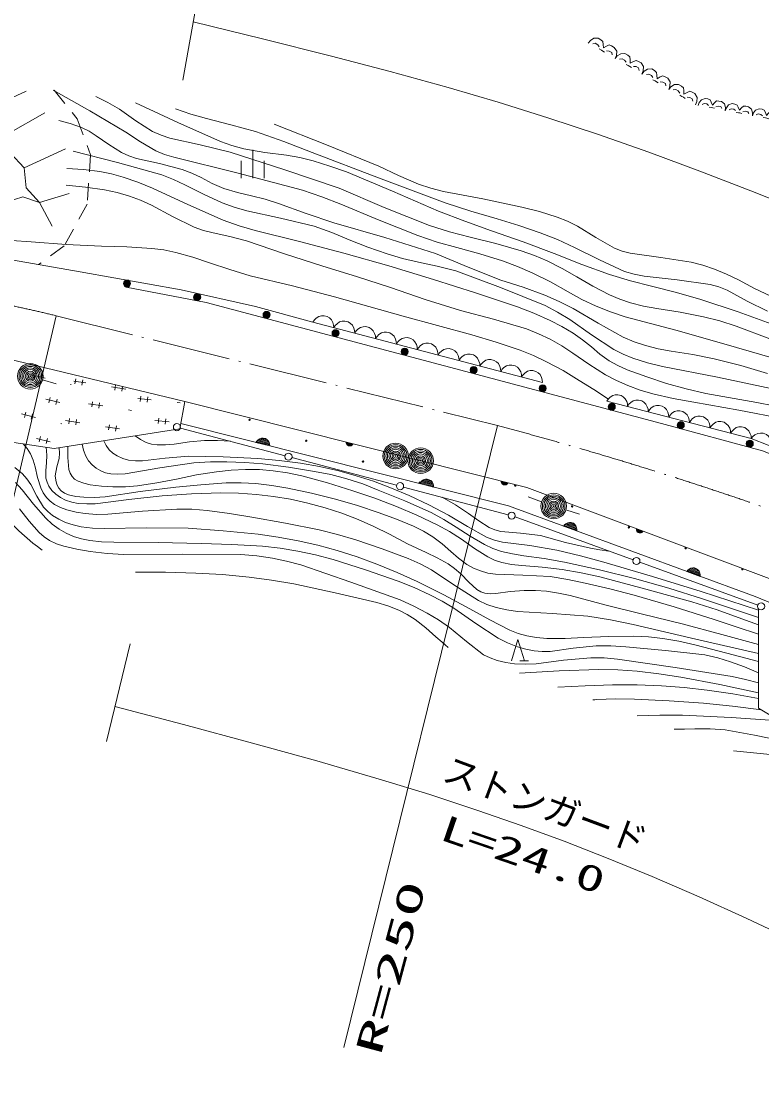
# Model space of a CAD drawing. Units: millimetres, scale not verified. Extents: x 60373 to 700373, y 4510 to 364510.
# Drawn here: x 407922 to 459876, y 252142 to 326291 of the extents above; entities that cross this region are included whole.
import ezdxf
from ezdxf.enums import TextEntityAlignment as Align

# ---------------------------------------------------------------- set-up
doc = ezdxf.new("R2010")
doc.units = ezdxf.units.MM
doc.header["$LTSCALE"] = 1000
doc.linetypes.add('USER1', pattern=[7.000001, 5.508197, -0.688525, 0.114754, -0.688525])
doc.linetypes.add('USER3', pattern=[2, 1.2, -0.8])
for name, color, linetype, lineweight in [('S-BGD', 1, 'Continuous', 13), ('S-BGD-HTXT', 6, 'Continuous', 13), ('S-BMK', 3, 'USER1', 13)]:
    doc.layers.add(name, color=color, linetype=linetype, lineweight=lineweight)
doc.styles.add('ＭＳ ゴシック', font='')
doc.styles.get('ＭＳ ゴシック').set_extended_font_data('MS Gothic')

# ---------------------------------------------------------------- blocks, each defined once
blk = doc.blocks.new('BUHIN13')
at = {"layer": 'S-BGD'}
for radius in [249, 220, 191, 161, 132, 97.5, 67.5, 38.8, 7.5]:
    blk.add_circle((47, 244), radius, dxfattribs=at)
blk = doc.blocks.new('BUHIN14')
at = {"layer": 'S-BGD'}
for radius in [249, 220, 191, 161, 132, 97.5, 67.5, 38.8, 7.5]:
    blk.add_circle((64, 240), radius, dxfattribs=at)
blk = doc.blocks.new('BUHIN15')
at = {"layer": 'S-BGD'}
for radius in [249, 220, 191, 161, 132, 97.5, 67.5, 38.8, 7.5]:
    blk.add_circle((64, 240), radius, dxfattribs=at)
blk = doc.blocks.new('BUHIN27')
at = {"layer": 'S-BGD'}
blk.add_circle((0, 0), 249, dxfattribs=at)
blk = doc.blocks.new('BUHIN68')
at = {"layer": 'S-BGD'}
for p, q in [((-424, 223), (467, -106)), ((465, -38), (-379, 273)), ((-322, 319), (450, 34)), ((429, 108), (-254, 360)), ((-176, 398), (392, 189)), ((303, 288), (-46, 417))]:
    blk.add_line(p, q, dxfattribs=at)
blk.add_lwpolyline([(-469, 173), (-392, 267), (-304, 339), (-175, 408), (-51, 426), (73, 421), (218, 367), (315, 291), (398, 197), (451, 60), (474, -52), (469, -173)], close=True, dxfattribs=at)
blk = doc.blocks.new('BUHIN69')
at = {"layer": 'S-BGD'}
for p, q in [((-446, 176), (476, -55)), ((467, 12), (-406, 231)), ((-354, 282), (443, 82)), ((415, 154), (-291, 331)), ((-217, 377), (369, 229)), ((271, 319), (-91, 409))]:
    blk.add_line(p, q, dxfattribs=at)
blk.add_lwpolyline([(-485, 122), (-418, 223), (-339, 304), (-217, 387), (-96, 418), (27, 426), (177, 389), (282, 324), (374, 239), (442, 108), (477, -1), (485, -122)], close=True, dxfattribs=at)
blk = doc.blocks.new('BUHIN71')
at = {"layer": 'S-BGD'}
for p, q in [((211, -113), (-233, 54)), ((-233, 21), (189, -138)), ((160, -160), (-225, -16)), ((-215, -53), (126, -181)), ((87, -199), (-197, -93)), ((-153, -143), (22, -208))]:
    blk.add_line(p, q, dxfattribs=at)
blk.add_lwpolyline([(234, -88), (195, -135), (151, -170), (86, -205), (24, -213), (-38, -210), (-110, -183), (-159, -145), (-199, -97), (-226, -29), (-237, 28), (-234, 88)], close=True, dxfattribs=at)
blk = doc.blocks.new('BUHIN72')
at = {"layer": 'S-BGD'}
for p, q in [((223, -88), (-238, 28)), ((-233, -6), (203, -116)), ((177, -141), (-222, -41)), ((-207, -77), (145, -165)), ((109, -188), (-185, -115)), ((-135, -159), (45, -205))]:
    blk.add_line(p, q, dxfattribs=at)
blk.add_lwpolyline([(242, -61), (209, -112), (169, -152), (109, -194), (48, -209), (-14, -213), (-89, -194), (-141, -162), (-187, -119), (-221, -54), (-238, 1), (-242, 61)], close=True, dxfattribs=at)
blk = doc.blocks.new('BUHIN97')
at = {"layer": 'S-BGD'}
blk.add_lwpolyline([(732, -192), (721, -10), (671, 156), (570, 355), (433, 485), (275, 585), (48, 644), (-138, 635), (-322, 589), (-507, 466), (-629, 345), (-732, 192)], dxfattribs=at)
blk = doc.blocks.new('BUHIN98')
at = {"layer": 'S-BGD'}
blk.add_lwpolyline([(723, -188), (712, -7), (661, 156), (562, 352), (425, 480), (270, 578), (46, 636), (-138, 626), (-320, 581), (-502, 458), (-622, 339), (-723, 188)], dxfattribs=at)
blk = doc.blocks.new('BUHIN99')
at = {"layer": 'S-BGD'}
blk.add_lwpolyline([(718, -279), (729, -92), (697, 81), (618, 294), (493, 441), (345, 560), (123, 647), (-67, 658), (-259, 633), (-460, 530), (-597, 422), (-718, 279)], dxfattribs=at)
blk = doc.blocks.new('BUHIN116')
at = {"layer": 'S-BGD'}
for radius in [896, 792, 688, 580, 477, 351, 243, 140, 27]:
    blk.add_circle((0, 0), radius, dxfattribs=at)
blk = doc.blocks.new('BUHIN119')
at = {"layer": 'S-BGD'}
blk.add_line((146, -746), (746, -746), dxfattribs=at)
blk.add_lwpolyline([(-458, -746), (0, 750), (458, -746)], dxfattribs=at)
blk = doc.blocks.new('BUHIN120')
at = {"layer": 'S-BGD'}
for p, q in [((0, 1000), (0, -1000)), ((-800, 205), (-800, -995)), ((800, 205), (800, -995))]:
    blk.add_line(p, q, dxfattribs=at)
blk = doc.blocks.new('BUHIN125')
at = {"layer": 'S-BGD'}
for points in [[(-941, 540), (-786, 733), (-547, 889), (-255, 897), (-52, 780), (89, 656), (114, 460), (122, 212), (342, 335), (534, 419), (696, 351), (884, 243), (1053, -17), (1029, -309), (941, -540)], [(-173, 287), (-274, 438), (-448, 538), (-622, 507)], [(206, -87), (85, -5), (-14, 52), (-172, 136)], [(744, -283), (703, -116), (533, -19), (342, -3)]]:
    blk.add_lwpolyline(points, dxfattribs=at)
blk = doc.blocks.new('BUHIN126')
at = {"layer": 'S-BGD'}
for points in [[(-949, 182), (-874, 389), (-718, 590), (-474, 681), (-270, 642), (-115, 578), (-37, 420), (41, 213), (191, 381), (328, 507), (484, 497), (674, 461), (892, 291), (956, 38), (949, -182)], [(-229, 191), (-357, 290), (-533, 323), (-671, 247)], [(199, -14), (73, 20), (-27, 40), (-184, 65)], [(709, -23), (625, 106), (454, 139), (289, 97)]]:
    blk.add_lwpolyline(points, dxfattribs=at)

msp = doc.modelspace()

# ---------------------------------------------------------------- linework, layer by layer
at = {"layer": 'S-BGD'}
for p, q in [((406067, 320367), (408275, 321380)), ((407044, 318412), (409578, 319860)), ((408130, 315987), (407183, 317019)), ((408130, 315987), (411025, 317327)), ((408269, 314594), (408130, 315987)), ((409216, 313563), (408269, 314594)), ((406863, 313599), (408045, 313973)), ((408045, 313973), (409216, 313563)), ((409216, 313563), (411284, 314194)), ((409216, 313563), (410107, 311896)), ((402115, 310449), (412062, 308689)), ((412062, 308689), (419139, 307447)), ((415328, 308111), (415388, 308100)), ((419139, 307447), (424359, 306263)), ((424359, 306263), (428389, 305172)), ((428389, 305172), (444487, 300940)), ((405759, 302882), (419414, 299602)), ((409602, 301233), (408631, 301473)), ((408828, 301228), (408918, 301592)), ((409403, 301473), (409313, 301109)), ((409430, 301120), (410389, 300838)), ((411692, 300831), (411749, 301202)), ((412243, 301125), (412186, 300755)), ((411426, 300783), (411377, 300795)), ((412462, 300904), (411610, 301036)), ((415257, 300472), (414269, 300625)), ((414487, 300399), (414544, 300769)), ((415033, 300658), (414981, 300322)), ((410636, 299521), (409665, 299761)), ((409862, 299516), (409952, 299881)), ((410437, 299761), (410347, 299397)), ((412873, 299217), (412931, 299588)), ((417038, 299722), (416103, 299820)), ((416272, 299611), (416311, 299984)), ((416809, 299932), (416770, 299559)), ((419414, 299602), (419062, 297690)), ((419414, 299602), (443398, 293564)), ((449011, 299627), (459127, 297001)), ((408150, 298482), (408240, 298846)), ((413643, 299290), (412655, 299443)), ((413425, 299511), (413367, 299141)), ((415657, 298979), (415450, 299011)), ((419075, 299510), (418856, 299532)), ((408924, 298487), (407953, 298727)), ((408725, 298727), (408636, 298363)), ((412030, 298109), (411041, 298262)), ((411259, 298036), (411317, 298406)), ((411811, 298330), (411754, 297959)), ((418298, 298169), (417303, 298273)), ((417532, 298058), (417571, 298431)), ((418068, 298379), (418029, 298006)), ((410245, 296307), (401708, 297562)), ((419062, 297690), (410245, 296307)), ((410766, 298032), (410699, 298049)), ((414825, 297677), (413837, 297830)), ((414055, 297604), (414112, 297974)), ((414606, 297898), (414549, 297527)), ((419088, 297738), (426431, 295796)), ((442114, 292281), (419128, 298048)), ((409958, 296775), (408987, 297015)), ((409184, 296770), (409274, 297135)), ((409760, 297015), (409670, 296651)), ((459127, 297001), (474934, 290872)), ((426915, 295668), (434259, 293725)), ((434742, 293597), (442086, 291655)), ((443398, 293564), (463696, 285938)), ((444427, 292571), (443487, 292913)), ((459399, 285910), (442114, 292281)), ((442562, 291505), (450841, 288495)), ((446133, 291997), (447088, 291700)), ((451311, 288324), (459590, 285314)), ((479102, 277861), (459399, 285910)), ((459643, 285032), (459643, 278080)), ((459643, 278080), (470254, 271723))]:
    msp.add_line(p, q, dxfattribs=at)
at = {"layer": 'S-BGD', "linetype": 'USER3'}
for p, q in [((410247, 321444), (411844, 319434)), ((411844, 319434), (412797, 316912)), ((412797, 316912), (412545, 313437)), ((412545, 313437), (410948, 310523)), ((410948, 310523), (409145, 309205))]:
    msp.add_line(p, q, dxfattribs=at)
at = {"layer": 'S-BGD'}
for points in [[(410172, 321443), (412728, 320004), (415261, 318509), (416301, 317826), (417375, 317194), (417987, 316940), (418633, 316737), (423149, 315613), (427654, 314429), (429003, 313966), (430342, 313443), (433028, 312317), (435744, 311243), (437101, 310793), (438476, 310400), (440089, 309964), (441683, 309470), (442740, 309077), (443775, 308628), (445040, 307987), (446286, 307287), (447258, 306757), (448257, 306280), (449253, 305890), (450281, 305552), (453840, 304602), (457383, 303594), (461326, 302451)], [(413155, 320995), (414006, 320579), (414827, 320110), (415976, 319303), (417145, 318553), (417740, 318293), (418360, 318087), (420481, 317621), (422582, 317097), (426408, 315862), (430226, 314566), (433384, 313223), (436554, 311941), (437964, 311513), (439405, 311140), (441212, 310685), (443005, 310171), (443927, 309846), (444825, 309465), (445871, 308933), (446894, 308346), (448022, 307694), (449179, 307094), (449913, 306780), (450666, 306523), (451573, 306294), (452508, 306120), (454156, 305864), (455789, 305550), (456938, 305253), (458071, 304897), (460429, 304006)], [(460796, 304948), (458210, 305882), (455605, 306758), (453888, 307255), (452143, 307698), (450661, 308078), (449189, 308517), (447246, 309218), (445312, 309980), (443133, 310805), (440923, 311576), (439050, 312244), (437198, 312968), (433980, 314365), (430733, 315708), (429583, 316125), (428407, 316488), (427475, 316716), (426531, 316884), (425023, 317076), (423531, 317326), (422708, 317554), (421899, 317840), (418909, 319178), (415947, 320564)], [(418741, 320133), (419817, 319762), (420911, 319449), (422637, 319025), (424348, 318543), (426348, 317844), (428338, 317084), (432991, 315306), (437667, 313552), (439469, 312955), (441300, 312410), (442824, 311957), (444325, 311448), (445535, 310962), (446732, 310416), (448478, 309546), (450250, 308731), (450923, 308531), (451623, 308386), (453935, 308128), (456254, 307808), (456856, 307638), (457447, 307408), (458850, 306646), (460282, 305939)], [(410573, 319316), (411370, 319099), (412151, 318824), (412684, 318560), (413191, 318240), (414061, 317623), (414955, 317062), (415468, 316835), (416007, 316662), (417625, 316299), (419221, 315880), (419890, 315623), (420537, 315309), (421320, 314903), (422132, 314549), (423088, 314268), (424076, 314041), (425027, 313796), (425969, 313492), (427905, 312787), (429859, 312139), (433429, 311098), (436987, 309996), (439266, 309027), (441577, 308111), (443128, 307613), (444658, 307058), (445654, 306620), (446635, 306123), (448383, 305094), (450158, 304118), (450925, 303796), (451723, 303526), (452614, 303297), (453517, 303128), (455028, 302892), (456529, 302597), (458398, 302116), (460263, 301574)], [(425660, 319065), (429345, 317622), (433005, 316125), (434390, 315464), (435794, 314862), (436662, 314575), (437549, 314345), (440306, 313824), (443042, 313245), (444283, 312924), (445510, 312544), (446236, 312257), (446938, 311915), (448229, 311108), (449542, 310359), (450074, 310156), (450637, 310007), (452786, 309717), (454922, 309367), (455743, 309159), (456543, 308893), (457395, 308541), (458235, 308129), (459354, 307538), (460497, 307004)], [(411567, 317175), (414677, 316371), (417782, 315505), (418610, 315184), (419413, 314808), (420703, 314144), (422015, 313536), (422870, 313229), (423755, 312975), (426124, 312470), (428468, 311909), (429704, 311462), (430933, 310953), (432245, 310431), (433586, 309962), (434679, 309644), (435788, 309383), (437108, 309106), (438410, 308771), (441547, 307589), (444670, 306348), (445547, 305876), (446405, 305346), (447933, 304274), (449487, 303259), (450143, 302927), (450836, 302646), (451859, 302321), (452907, 302051), (456771, 301300), (460619, 300492)], [(411125, 315945), (412294, 315870), (413452, 315735), (414260, 315573), (415066, 315349), (416104, 314983), (417127, 314559), (419611, 313414), (422100, 312334), (423204, 311939), (424330, 311600), (427447, 310834), (430548, 310010), (433710, 309112), (436853, 308158), (439795, 307236), (442725, 306254), (443887, 305798), (445028, 305286), (445851, 304869), (446644, 304400), (447298, 303939), (447917, 303430), (448523, 302922), (449169, 302458), (449780, 302122), (450431, 301834), (451799, 301326), (453188, 300875), (454564, 300493), (455952, 300169), (459529, 299524), (463096, 298818)], [(411090, 314782), (412432, 314645), (413775, 314446), (414654, 314255), (415528, 314002), (416298, 313720), (417056, 313377), (418546, 312582), (420061, 311842), (420714, 311609), (421386, 311433), (422570, 311186), (423739, 310880), (426393, 309966), (429076, 309105), (431455, 308380), (433818, 307598), (436269, 306765), (438741, 305989), (441062, 305369), (443362, 304692), (444208, 304358), (445032, 303969), (445841, 303512), (446626, 302998), (447740, 302220), (448898, 301484), (449677, 301071), (450481, 300713), (451342, 300397), (452233, 300135), (453659, 299810), (455099, 299543), (458267, 298996), (461428, 298389)], [(407239, 310898), (408634, 310807), (411091, 310619), (413565, 310490), (415330, 310447), (417085, 310345), (417932, 310233), (418776, 310060), (419965, 309728), (421142, 309335), (422548, 308854), (423977, 308429), (426949, 307712), (429907, 306935), (434713, 305599), (439528, 304268), (441237, 303763), (442925, 303200), (443860, 302828), (444780, 302396), (445930, 301770), (447060, 301086), (448087, 300432), (449114, 299766)], [(415299, 307631), (420894, 306552), (452844, 298046), (459915, 296150), (470829, 291897), (488134, 284929), (493771, 281906), (503199, 276013), (507811, 272990), (517293, 268077), (529540, 261159), (537072, 257009), (545937, 252602), (558631, 247030), (576084, 240070)], [(408062, 296628), (408349, 296293), (408587, 295921), (408770, 295486), (408901, 295019), (409069, 294275), (409300, 293533), (409470, 293183), (409693, 292862), (409954, 292600), (410258, 292379), (410673, 292162), (411132, 291992), (411772, 291832), (412423, 291731), (413215, 291679), (414000, 291688), (416429, 291898), (418841, 292046), (419899, 292035), (420962, 291963), (422528, 291752), (424102, 291479), (426472, 291068), (428834, 290598), (430120, 290272), (431389, 289889), (433240, 289268), (435077, 288589), (435907, 288216), (436710, 287790), (438334, 286685), (439992, 285631), (440596, 285366), (441234, 285154), (441978, 284977), (442730, 284859), (445193, 284724), (447665, 284528), (449263, 284275), (450860, 283962), (455246, 282927), (459643, 281922)], [(412194, 296613), (412300, 296176), (412466, 295754), (412651, 295448), (412895, 295163), (413183, 294919), (413504, 294727), (413846, 294596), (414213, 294521), (414703, 294497), (415214, 294532), (417645, 294947), (420034, 295294), (421193, 295363), (422354, 295372), (423611, 295327), (424864, 295221), (426679, 294987), (428488, 294694), (429636, 294469), (430777, 294185), (431882, 293815), (432970, 293387), (434843, 292621), (436688, 291802), (437570, 291320), (438430, 290781), (439412, 290148), (440430, 289564), (441010, 289298), (441617, 289086), (442390, 288904), (443191, 288777), (444616, 288586), (446027, 288337), (448490, 287785), (450954, 287172), (453340, 286494), (455704, 285760), (457676, 285110), (459643, 284437)], [(413711, 296851), (413879, 296517), (414096, 296220), (414357, 295980), (414662, 295784), (415046, 295613), (415460, 295496), (415936, 295432), (416423, 295427), (418028, 295626), (419652, 295764), (422085, 295714), (424529, 295604), (426021, 295467), (427508, 295270), (428858, 295029), (430195, 294729), (431421, 294395), (432630, 294004), (433895, 293528), (435137, 292998), (436527, 292342), (437888, 291633), (439220, 290825), (440571, 290078), (441117, 289881), (441683, 289741), (443590, 289486), (445492, 289170), (447153, 288778), (448798, 288327), (452212, 287323), (455621, 286259), (457629, 285610), (459643, 284951)], [(415926, 297198), (416301, 296936), (416694, 296735), (417073, 296618), (417471, 296560), (418053, 296556), (418655, 296613), (419724, 296765), (420778, 296854), (421700, 296855), (422608, 296807)], [(409674, 296391), (409715, 295844), (409694, 295288), (409649, 294750), (409665, 294227), (409737, 293936), (409868, 293661), (410083, 293367), (410348, 293107), (410683, 292868), (411044, 292684), (411473, 292540), (411925, 292451), (412520, 292410), (413120, 292430), (415464, 292735), (417808, 292980), (419860, 293114), (421925, 293189), (423174, 293167), (424431, 293084), (425622, 292943), (426816, 292740), (428038, 292470), (429245, 292142), (430416, 291764), (431564, 291330), (432667, 290838), (433753, 290287), (435027, 289615), (436329, 288998), (437107, 288635), (437865, 288214), (438328, 287893), (438769, 287512), (439324, 286923), (439893, 286405), (440160, 286249), (440447, 286151), (440815, 286107), (441214, 286123), (442221, 286268), (443208, 286351), (443994, 286346), (444771, 286282), (445606, 286164), (446435, 285987), (448964, 285305), (451508, 284681), (454291, 284002), (457071, 283263), (458358, 282906), (459643, 282545)], [(410587, 296361), (410619, 295987), (410591, 295612), (410425, 295016), (410316, 294388), (410345, 294075), (410434, 293767), (410561, 293528), (410732, 293331), (410961, 293173), (411238, 293058), (411764, 292946), (412308, 292892), (413074, 292875), (413813, 292918), (416280, 293282), (418783, 293588), (420529, 293765), (422297, 293883), (423345, 293893), (424390, 293842), (425507, 293715), (426620, 293528), (428295, 293165), (429967, 292740), (431513, 292297), (433041, 291795), (434251, 291353), (435449, 290850), (436136, 290501), (436799, 290096), (437445, 289610), (438054, 289077), (438605, 288600), (439192, 288172), (439647, 287917), (440138, 287712), (440654, 287565), (441192, 287475), (443111, 287424), (445028, 287312), (446259, 287114), (447479, 286857), (449202, 286466), (450920, 286014), (453725, 285184), (456521, 284294), (458078, 283786), (459643, 283271)], [(411200, 296457), (411207, 295662), (411276, 294841), (411358, 294569), (411491, 294335), (411673, 294154), (411911, 294009), (412308, 293862), (412755, 293763), (413560, 293652), (414351, 293602), (415230, 293615), (416088, 293686), (417445, 293891), (418810, 294159), (420215, 294448), (421616, 294676), (422643, 294787), (423668, 294837), (424633, 294822), (425601, 294745), (426605, 294591), (427605, 294375), (429408, 293883), (431186, 293336), (432729, 292813), (434247, 292236), (435677, 291623), (437093, 290950), (437970, 290472), (438820, 289939), (439732, 289284), (440662, 288691), (441133, 288476), (441634, 288314), (442321, 288171), (443041, 288084), (444459, 287982), (445859, 287822), (447191, 287586), (448505, 287292), (451734, 286443), (454957, 285534), (456730, 284973), (458483, 284356), (459064, 284140), (459643, 283921)], [(400001, 295103), (401121, 294765), (402234, 294366), (403122, 293984), (403985, 293546), (404756, 293091), (405500, 292581), (406188, 292033), (406834, 291441), (407763, 290535), (408738, 289669), (409065, 289417), (409401, 289177)], [(407489, 294977), (408008, 294521), (408326, 294166), (408597, 293773), (409022, 292964), (409497, 292191), (409788, 291878), (410124, 291607), (410564, 291339), (411038, 291121), (411577, 290941), (412143, 290817), (412933, 290721), (413743, 290684), (416707, 290731), (419639, 290718), (422092, 290532), (424548, 290286), (425953, 290091), (427358, 289835), (428731, 289521), (430090, 289148), (431489, 288699), (432879, 288189), (434293, 287604), (435693, 286961), (437559, 286040), (439401, 285063), (440787, 284277), (442196, 283547), (442777, 283325), (443385, 283158), (444076, 283040), (444783, 282981), (446070, 282977), (447372, 283033), (449146, 283114), (450902, 283134), (451922, 283089), (452936, 282983), (454053, 282790), (455175, 282534), (457408, 281943), (459643, 281356)], [(407536, 293906), (407985, 293403), (408793, 292393), (409658, 291411), (410107, 291005), (410595, 290647), (411079, 290367), (411593, 290140), (412147, 289967), (412730, 289849), (413562, 289760), (414421, 289730), (417525, 289715), (420554, 289641), (422694, 289575), (424841, 289447), (426093, 289308), (427334, 289109), (428573, 288840), (429799, 288513), (432082, 287781), (434359, 286987), (435487, 286543), (436597, 286041), (437445, 285596), (438274, 285093), (439815, 284025), (441392, 283005), (442046, 282671), (442731, 282390), (443310, 282213), (443909, 282095), (444463, 282048), (445025, 282062), (446640, 282295), (448265, 282467), (449293, 282460), (450330, 282392), (453121, 282133), (455885, 281815), (456790, 281604), (457681, 281334), (458663, 280976), (459643, 280566)], [(437454, 292880), (438392, 292339), (439310, 291738), (440024, 291224), (440756, 290770), (441150, 290597), (441562, 290481), (442948, 290369), (444343, 290195), (446097, 289719), (447865, 289303), (448506, 289199), (449151, 289110)], [(407806, 292079), (408475, 291216), (409175, 290409), (409530, 290104), (409922, 289848), (410403, 289619), (410918, 289443), (411838, 289231), (412774, 289077), (413951, 288943), (415122, 288870), (419219, 288896), (423340, 288862), (424446, 288766), (425542, 288611), (426544, 288402), (427543, 288131), (431035, 286932), (434512, 285673), (435466, 285244), (436402, 284756), (437205, 284273), (437978, 283738), (439154, 282758), (440355, 281835), (440823, 281606), (441319, 281430), (441917, 281288), (442535, 281205), (443291, 281171), (444048, 281197), (445974, 281444), (447869, 281626), (448805, 281605), (449752, 281523), (453796, 280945), (457802, 280312), (458724, 280095), (459643, 279857)], [(415939, 287619), (418058, 287621), (420168, 287562), (422044, 287452), (423925, 287281), (425490, 287069), (427050, 286797), (429950, 286186), (432877, 285507), (433652, 285259), (434407, 284953), (434995, 284653), (435553, 284301), (436301, 283718), (437020, 283082), (437441, 282707), (437880, 282337)], [(442870, 280530), (445658, 280699), (448442, 280806), (449785, 280772), (451133, 280677), (452657, 280499), (454188, 280259), (456926, 279733), (459643, 279169)], [(459643, 278750), (457847, 279082), (456038, 279355), (454437, 279533), (452831, 279652), (451123, 279711), (449404, 279711), (447486, 279655), (445559, 279557)], [(459849, 277957), (457822, 278228), (455787, 278439), (453366, 278609), (450938, 278720), (449619, 278733), (448305, 278686), (448166, 278677), (448017, 278667)], [(461128, 277191), (457720, 277418), (454303, 277585), (452718, 277584), (451132, 277540)], [(463864, 275552), (462640, 275632), (461423, 275773), (459364, 276197), (457300, 276560), (456245, 276623), (455185, 276625), (454453, 276613), (453723, 276601)], [(466346, 274065), (464927, 274336), (463489, 274549), (460683, 274809), (457882, 275096)]]:
    msp.add_lwpolyline(points, dxfattribs=at)
for centre, radius in [((423939, 298317), 49.8), ((427920, 296850), 49.8), ((431901, 295383), 49.8), ((435882, 293916), 49.8), ((442587, 293705), 49.8), ((446568, 292238), 49.8), ((442327, 291591), 249), ((450548, 290771), 49.8), ((454529, 289304), 49.8), ((451076, 288409), 249), ((459825, 285228), 249)]:
    msp.add_circle(centre, radius, dxfattribs=at)
msp.add_arc((458510, 287837), 49.8, 89.43844, 49.37988, dxfattribs=at)
at = {"layer": 'S-BGD-HTXT'}
for p, q in [((420531, 329172), (419254, 322149)), ((400178, 262217), (410384, 305618)), ((430556, 254277), (441330, 297916)), ((415561, 282608), (413901, 275751))]:
    msp.add_line(p, q, dxfattribs=at)
for points in [[(419998, 326239), (424846, 325060), (429695, 323843), (433794, 322765), (437876, 321630), (441375, 320595), (444868, 319499), (448409, 318325), (451941, 317090), (455529, 315771), (459106, 314392), (462744, 312924), (466359, 311401), (470095, 309759), (473815, 308058), (477899, 306121), (481965, 304126), (486417, 301874), (490853, 299568), (495260, 297224), (496266, 296682)], [(414493, 278200), (419316, 276933), (424142, 275638), (428668, 274381), (433189, 273062), (436581, 272016), (439963, 270909), (442994, 269854), (446014, 268739), (449106, 267532), (452186, 266265), (455488, 264837), (458775, 263349), (463287, 261224), (467783, 259040), (468457, 258710), (469139, 258375)]]:
    msp.add_lwpolyline(points, dxfattribs=at)
at = {"layer": 'S-BMK'}
msp.add_line((410384, 305618), (441330, 297916), dxfattribs=at)
for centre, radius, start, end in [((383612, 195229), 113589, 76.36741, 86.48428), ((373732, 44166), 262600, 64.93783, 75.08303)]:
    msp.add_arc(centre, radius, start, end, dxfattribs=at)

# ---------------------------------------------------------------- block references
for name, p in [('BUHIN125', (448640, 324200)), ('BUHIN125', (450522, 323119)), ('BUHIN125', (452403, 322039)), ('BUHIN125', (454285, 320959)), ('BUHIN126', (456364, 320188)), ('BUHIN126', (458261, 319825)), ('BUHIN126', (460158, 319461)), ('BUHIN120', (424165, 316272)), ('BUHIN13', (415299, 307631)), ('BUHIN13', (420219, 306682)), ('BUHIN14', (425072, 305439)), ('BUHIN97', (429120, 304979)), ('BUHIN97', (430584, 304595)), ('BUHIN97', (432047, 304210)), ('BUHIN14', (429914, 304150)), ('BUHIN97', (433511, 303825)), ('BUHIN97', (434975, 303441)), ('BUHIN14', (434756, 302861)), ('BUHIN97', (436438, 303056)), ('BUHIN97', (437902, 302671)), ('BUHIN97', (439365, 302287)), ('BUHIN97', (440829, 301902)), ('BUHIN116', (408566, 301374)), ('BUHIN14', (439598, 301572)), ('BUHIN97', (442292, 301517)), ('BUHIN97', (443756, 301133)), ('BUHIN14', (444441, 300283)), ('BUHIN98', (449733, 299439)), ('BUHIN98', (451179, 299064)), ('BUHIN14', (449283, 298994)), ('BUHIN98', (452624, 298689)), ('BUHIN98', (454069, 298314)), ('BUHIN15', (454124, 297703)), ('BUHIN98', (455514, 297939)), ('BUHIN98', (456959, 297563)), ('BUHIN27', (418846, 297802)), ('BUHIN98', (458405, 297188)), ('BUHIN99', (459846, 296722)), ('BUHIN69', (424875, 296606)), ('BUHIN72', (430963, 296694)), ('BUHIN116', (434187, 295776)), ('BUHIN15', (458964, 296405)), ('BUHIN27', (426673, 295732)), ('BUHIN116', (435943, 295447)), ('BUHIN27', (434500, 293661)), ('BUHIN69', (436368, 293723)), ('BUHIN72', (441832, 293958)), ('BUHIN116', (445273, 292264)), ('BUHIN68', (446435, 290688)), ('BUHIN71', (451317, 290589)), ('BUHIN68', (455078, 287503)), ('BUHIN119', (442765, 282157))]:
    msp.add_blockref(name, p)

# ---------------------------------------------------------------- texts
at = {"layer": 'S-BGD-HTXT', "style": 'ＭＳ ゴシック'}
msp.add_text('ストンガード', height=1833, rotation=339.6, dxfattribs=at).set_placement((437156, 272530), align=Align.BOTTOM_LEFT)
for s, rotation, width, p in [('L=24.0', 341, 1.6, (436990, 268379)), ('R=250', 75, 2, (433655, 253475))]:
    msp.add_text(s, height=1833, rotation=rotation, dxfattribs=dict(at, width=width)).set_placement(p, align=Align.BOTTOM_LEFT)

doc.saveas('drawing.dxf')
